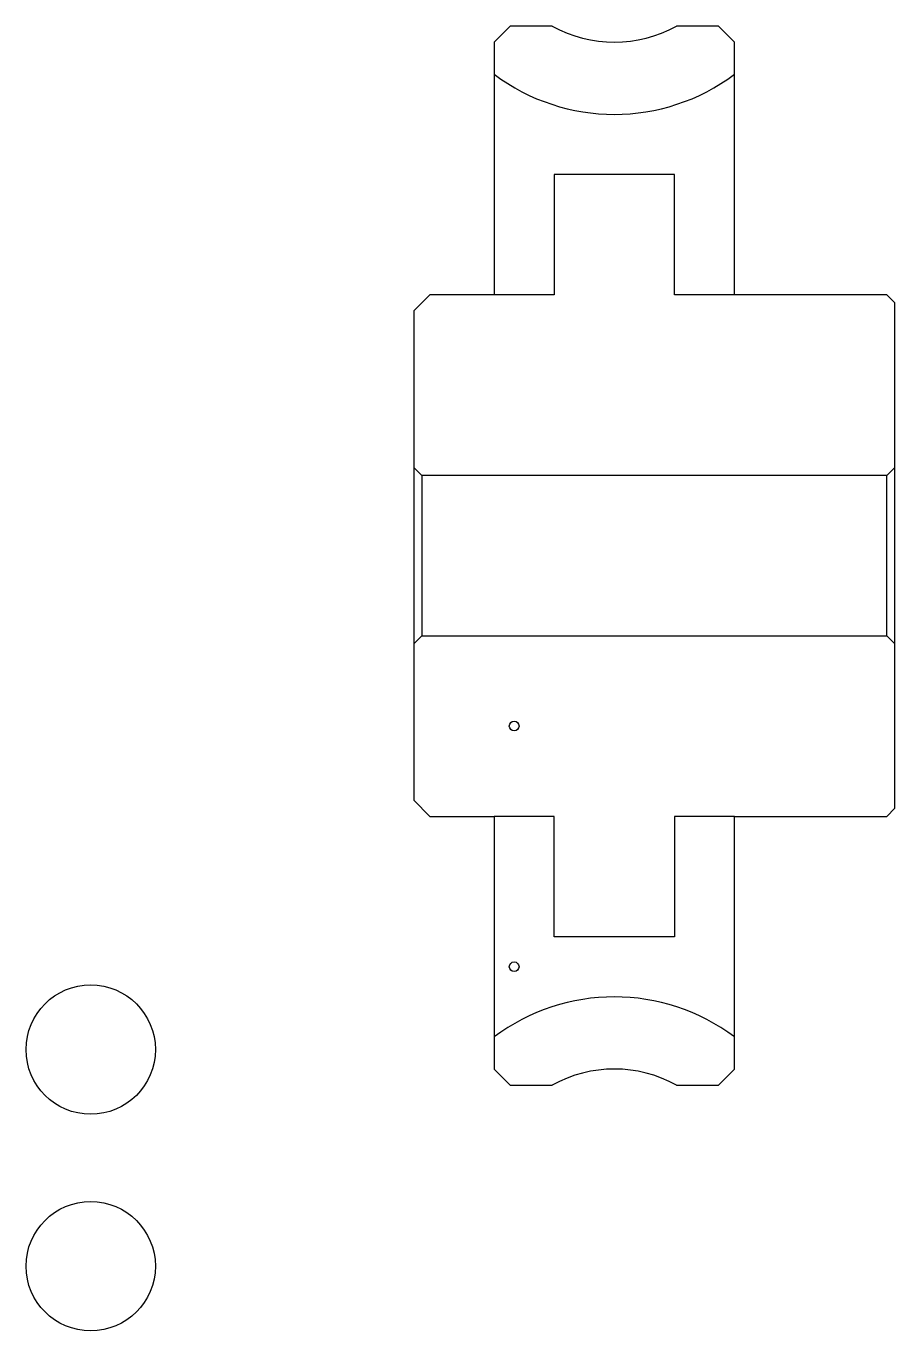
# Model space of a CAD drawing. Header units: metres. Extents: x 85 to 193, y 74 to 237.
import ezdxf

# ---------------------------------------------------------------- set-up
doc = ezdxf.new("R2010")
doc.units = ezdxf.units.M

msp = doc.modelspace()

# ---------------------------------------------------------------- linework, layer by layer
at = {"color": 4}
for p, q in [((193.064514, 181.560486), (192.064514, 180.560486)), ((133.064514, 159.560486), (134.064514, 160.560486)), ((193.064514, 159.560486), (192.064514, 160.560486))]:
    msp.add_line(p, q, dxfattribs=at)
for points in [[(150.318542, 236.560486), (145.064514, 236.560486), (143.064514, 234.560486), (143.064514, 203.060486), (135.064514, 203.060486), (133.064514, 201.060486), (133.064514, 159.560486)], [(173.064514, 203.060486), (173.064514, 234.560486), (171.064514, 236.560486), (165.810486, 236.560486)], [(173.064514, 203.060486), (165.564514, 203.060486), (165.564514, 218.060486), (150.564514, 218.060486), (150.564514, 203.060486), (143.064514, 203.060486)], [(173.064514, 138.060486), (192.064514, 138.060486), (193.064514, 139.060486), (193.064514, 202.060486), (192.064514, 203.060486), (173.064514, 203.060486)], [(133.064514, 181.560486), (134.064514, 180.560486), (134.064514, 160.560486), (192.064514, 160.560486), (192.064514, 180.560486), (134.064514, 180.560486)], [(133.064514, 159.560486), (133.064514, 140.060486), (135.064514, 138.060486), (143.064514, 138.060486), (143.064514, 106.560486), (145.064514, 104.560486), (150.318542, 104.560486)], [(173.064514, 138.060486), (165.564514, 138.060486), (165.564514, 123.060486), (150.564514, 123.060486), (150.564514, 138.060486), (143.064514, 138.060486)], [(165.810486, 104.560486), (171.064514, 104.560486), (173.064514, 106.560486), (173.064514, 138.060486)]]:
    msp.add_lwpolyline(points, dxfattribs=at)
at = {"color": 5}
for centre, radius in [((145.564514, 149.310486), 0.604839), ((145.564514, 119.310486), 0.604839), ((92.741928, 108.9879), 8.064516), ((92.741928, 81.987907), 8.064516)]:
    msp.add_circle(centre, radius, dxfattribs=at)
at = {"color": 4}
for centre, radius, start, end in [((158.064514, 250.560486), 16, 241.04497738, 298.95502742), ((158.064514, 250.560486), 25, 233.13010317, 306.86989683), ((158.064514, 90.560486), 25, 53.13010317, 126.86989683), ((158.064514, 90.560486), 16, 61.04497258, 118.95502262)]:
    msp.add_arc(centre, radius, start, end, dxfattribs=at)

doc.saveas('drawing.dxf')
